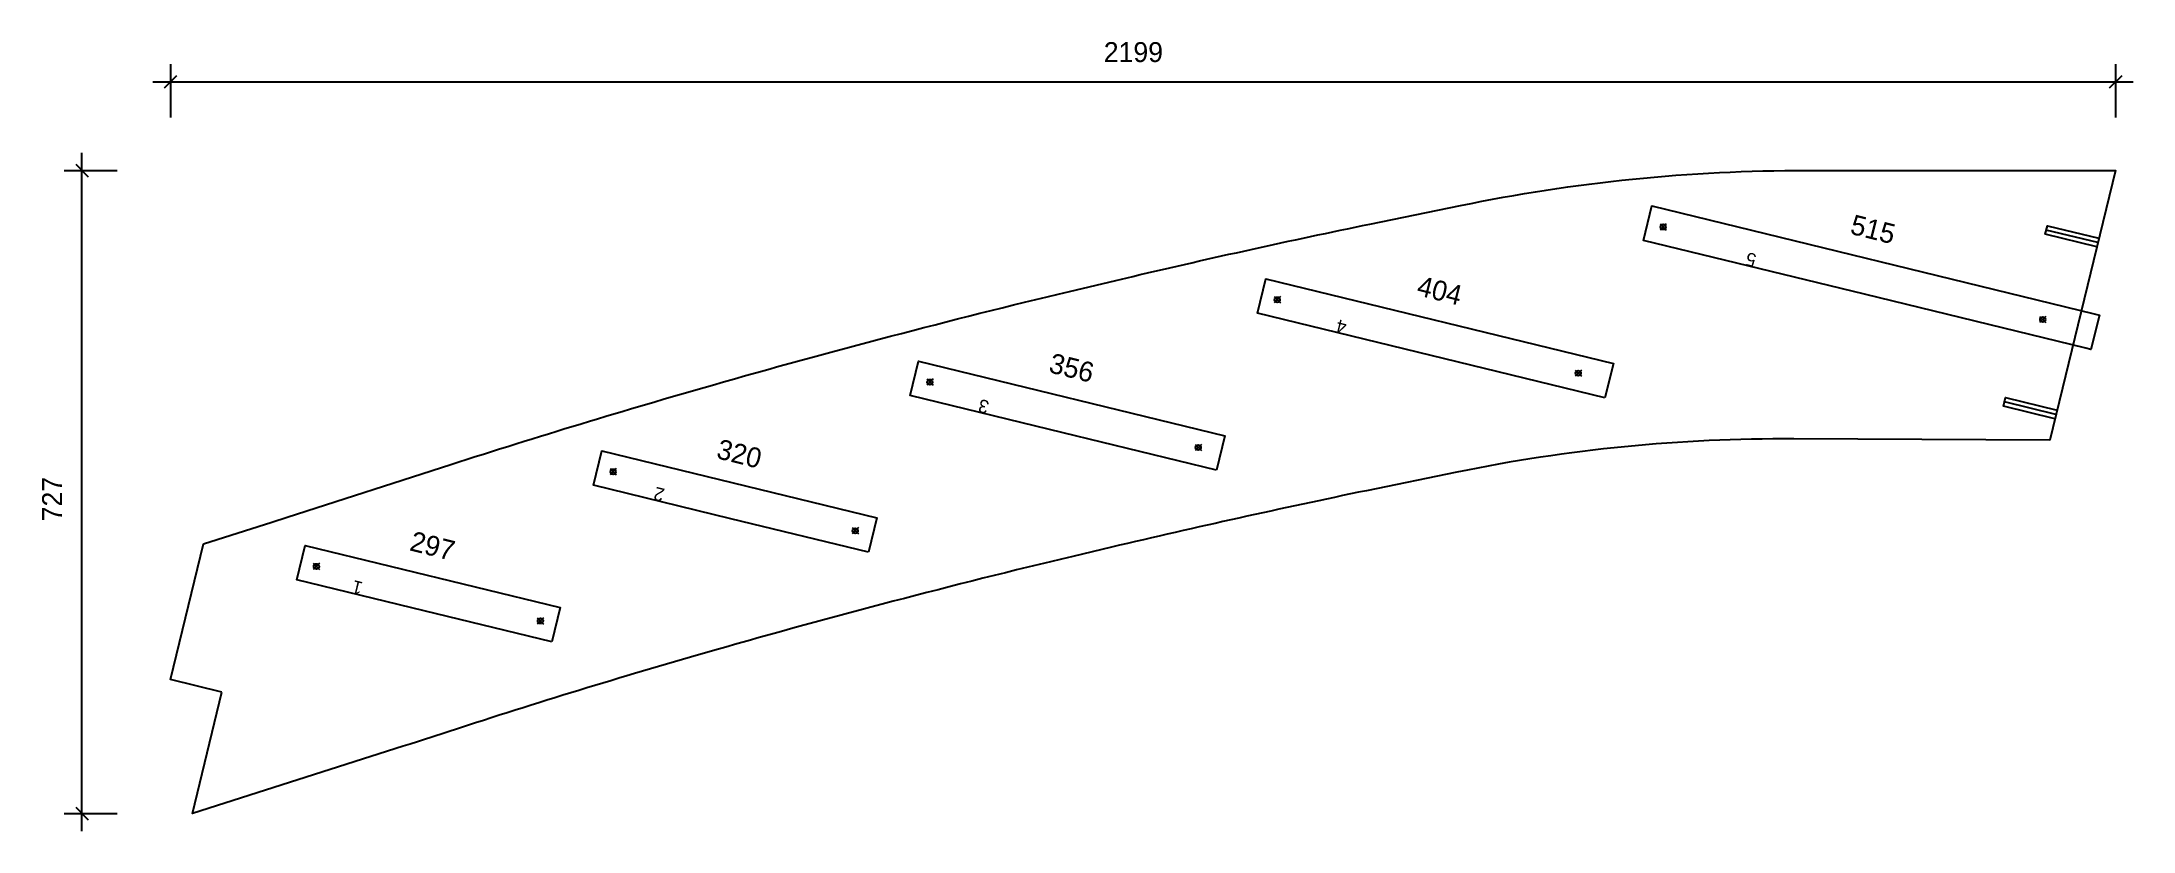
# Model space of a CAD drawing. Header units: millimetres. Extents: x -145 to 2219, y -20 to 872.
import ezdxf
from ezdxf.enums import TextEntityAlignment as Align

# ---------------------------------------------------------------- set-up
doc = ezdxf.new("R2010")
doc.units = ezdxf.units.MM
for name, color, linetype in [('CONTOUR', 7, 'CONTINUOUS'), ('CUT_STEP', 7, 'CONTINUOUS'), ('CUT_STEPTEXT', 7, 'CONTINUOUS'), ('DIMLINES', 7, 'CONTINUOUS'), ('DIMLINESTEXT', 7, 'CONTINUOUS'), ('DRILLINGSOTHER', 7, 'CONTINUOUS'), ('DRILLINGSSIDE', 7, 'CONTINUOUS')]:
    doc.layers.add(name, color=color, linetype=linetype)

msp = doc.modelspace()

# ---------------------------------------------------------------- linework, layer by layer
at = {"layer": 'CONTOUR', "color": 0, "linetype": '0'}
msp.add_lwpolyline([(58.293, 137.204), (0, 151.416), (37.36, 304.654), (114.712, 329.301), (131.864, 334.799), (316.979, 394.496, -0.008), (612.67, 484.209, -0.011), (1016.41, 590.056), (1068.937, 602.552), (1088.016, 607.051, -0.007), (1356.004, 666.102), (1458.306, 687.077, -0.051), (1849.627, 726.771), (2198.861, 726.771), (2124.503, 421.771), (1835.317, 423.358, 0.052), (1454.411, 385.77), (1352.284, 364.828, 0.007), (1064.033, 300.988), (1020.224, 290.599, 0.011), (615.303, 184.54, 0.009), (326.92, 96.541), (295.429, 86.294), (287.35, 83.679), (279.267, 81.075), (271.18, 78.481), (263.09, 75.898), (24.842, 0), (58.293, 137.204)], format="xyb", dxfattribs=at)
at = {"layer": 'CUT_STEP', "color": 1, "linetype": '1'}
for points in [[(2165.31, 525.858), (1915.318, 586.806), (1665.326, 647.754), (1674.8, 686.616), (2174.785, 564.72), (2180.614, 563.299), (2171.14, 524.437), (2165.31, 525.858)], [(1621.772, 469.669), (1425.408, 517.543), (1229.043, 565.417), (1238.518, 604.278), (1631.247, 508.531), (1621.772, 469.669)], [(1182.495, 388.062), (1009.426, 430.256), (836.358, 472.45), (845.832, 511.312), (1191.969, 426.924), (1182.495, 388.062)], [(789.108, 295.266), (633.72, 333.15), (478.333, 371.033), (487.807, 409.895), (798.582, 334.128), (789.108, 295.266)], [(431.022, 193.864), (286.902, 229.001), (142.782, 264.137), (152.256, 302.999), (440.496, 232.726), (431.022, 193.864)]]:
    msp.add_lwpolyline(points, dxfattribs=at)
at = {"layer": 'DIMLINES', "color": 0}
for p, q in [((7.071, 833.842), (-7.071, 819.7)), ((0, 846.771), (0, 786.771)), ((2205.932, 833.842), (2191.79, 819.7)), ((2198.861, 846.771), (2198.861, 786.771)), ((-20, 826.771), (2218.861, 826.771)), ((-107.071, 733.842), (-92.929, 719.7)), ((-100, -20), (-100, 746.771)), ((-120, 726.771), (-60, 726.771)), ((-120, 0), (-60, 0)), ((-107.071, 7.071), (-92.929, -7.071))]:
    msp.add_line(p, q, dxfattribs=at)
at = {"layer": 'DRILLINGSOTHER', "color": 3}
for p, q in [((1691.086, 666.457), (1684.015, 659.386)), ((1684.016, 666.457), (1691.085, 659.386)), ((1254.804, 584.12), (1247.733, 577.048)), ((1247.734, 584.12), (1254.803, 577.048)), ((2120.156, 561.85), (2113.085, 554.779)), ((2113.086, 561.85), (2120.155, 554.779)), ((1595.06, 501.165), (1587.989, 494.094)), ((1587.99, 501.165), (1595.059, 494.094)), ((862.118, 491.153), (855.047, 484.082)), ((855.048, 491.153), (862.117, 484.082)), ((1165.543, 417.178), (1158.472, 410.107)), ((1158.473, 417.178), (1165.542, 410.107)), ((504.113, 389.731), (497.042, 382.66)), ((497.043, 389.731), (504.112, 382.66)), ((777.723, 323.025), (770.652, 315.954)), ((770.653, 323.025), (777.722, 315.954)), ((168.562, 282.835), (161.491, 275.764)), ((161.492, 282.835), (168.561, 275.764)), ((421.807, 221.094), (414.736, 214.023)), ((414.737, 221.094), (421.806, 214.023))]:
    msp.add_line(p, q, dxfattribs=at)
for centre in [(1687.551, 662.922), (1251.268, 580.584), (2116.62, 558.315), (1591.525, 497.63), (858.583, 487.617), (1162.008, 413.642), (500.578, 386.196), (774.188, 319.49), (165.027, 279.3), (418.271, 217.559)]:
    msp.add_circle(centre, 3, dxfattribs=at)
at = {"layer": 'DRILLINGSSIDE', "color": 3}
for p, q in [((2178.981, 645.226), (2120.688, 659.438)), ((2131.608, 450.918), (2073.316, 465.129))]:
    msp.add_line(p, q, dxfattribs=at)
at = {"layer": 'DRILLINGSSIDE', "color": 3, "linetype": '3'}
for points in [[(2177.797, 640.369), (2119.504, 654.58), (2121.873, 664.296), (2180.165, 650.084)], [(2130.424, 446.06), (2072.132, 460.272), (2074.5, 469.987), (2132.793, 455.775)]]:
    msp.add_lwpolyline(points, dxfattribs=at)

# ---------------------------------------------------------------- texts
at = {"layer": 'CUT_STEPTEXT'}
for s, p in [('5', (1790.322, 617.28)), ('4', (1327.225, 541.48)), ('3', (922.892, 451.353)), ('2', (556.026, 352.091)), ('1', (214.842, 246.569))]:
    msp.add_text(s, height=15, rotation=166, dxfattribs=at).set_placement(p, align=Align.TOP_LEFT)
at = {"layer": 'DIMLINESTEXT'}
msp.add_text('2199', height=22.5, dxfattribs=at).set_placement((1055.183, 871.771), align=Align.TOP_LEFT)
for s, rotation, p in [('515', 346, (1903.21, 677.248)), ('404', 346, (1413.299, 607.985)), ('356', 346, (997.318, 520.698)), ('320', 346, (621.612, 423.591)), ('727', 90, (-145, 330.2)), ('297', 346, (274.794, 319.442))]:
    msp.add_text(s, height=22.5, rotation=rotation, dxfattribs=at).set_placement(p, align=Align.TOP_LEFT)

doc.saveas('drawing.dxf')
